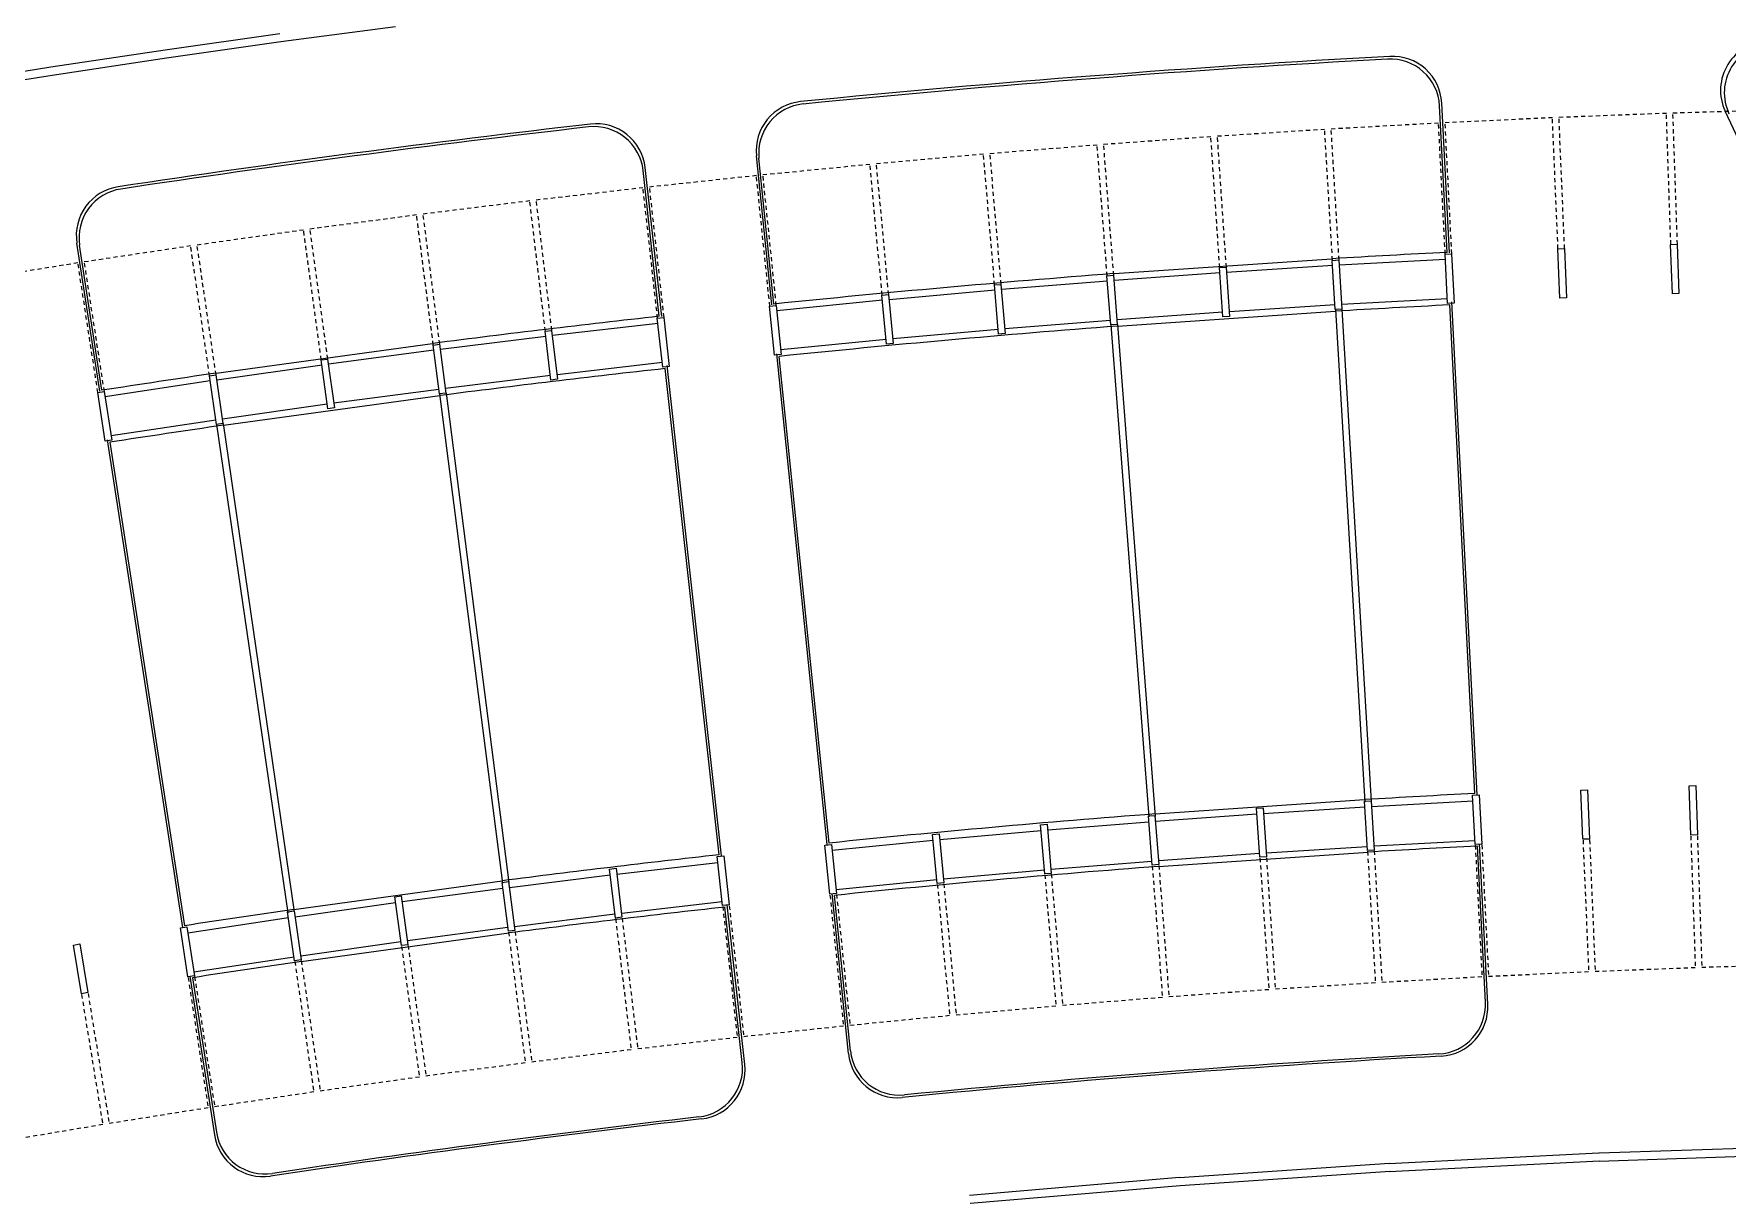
# Model space of a CAD drawing. Header units: millimetres. Extents: x 2958 to 3256, y 1036 to 1150.
# Drawn here: x 3048.8 to 3100.3, y 1085.3 to 1120.6 of the extents above; entities that cross this region are included whole.
import ezdxf

# ---------------------------------------------------------------- set-up
doc = ezdxf.new("R2010")
doc.units = ezdxf.units.MM
doc.linetypes.add('HIDDEN2', pattern=[0.1875, 0.125, -0.0625])
for name, color, linetype in [('BANC', 2, 'Continuous'), ('ESTR', 3, 'Continuous'), ('PISO', 1, 'Continuous'), ('PROJ', 1, 'HIDDEN2')]:
    doc.layers.add(name, color=color, linetype=linetype)

# ---------------------------------------------------------------- blocks, each defined once
blk = doc.blocks.new('PILAR-SLC')
for points in [[(0.197, -26.487), (0.197, -27.987), (-0.003, -27.987), (-0.003, -26.487)], [(0.197, -42.97), (0.197, -44.47), (-0.003, -44.47), (-0.003, -42.97)]]:
    blk.add_lwpolyline(points, close=True)

msp = doc.modelspace()

# ---------------------------------------------------------------- linework, layer by layer
at = {"layer": 'BANC'}
for p, q in [((3056.257, 1120.625), (3052.773, 1120.133)), ((3059.78, 1120.841), (3056.292, 1120.378)), ((3052.771, 1120.132), (3049.292, 1119.61)), ((3056.292, 1120.378), (3052.808, 1119.885)), ((3049.289, 1119.61), (3045.815, 1119.058)), ((3052.808, 1119.885), (3049.329, 1119.363)), ((3049.329, 1119.363), (3045.854, 1118.811)), ((3089.996, 1086.261), (3096.392, 1086.585)), ((3096.396, 1086.579), (3102.797, 1086.793)), ((3096.404, 1086.329), (3102.805, 1086.543)), ((3083.631, 1085.836), (3090.021, 1086.268)), ((3083.648, 1085.586), (3090.038, 1086.019)), ((3090.008, 1086.012), (3096.405, 1086.335)), ((3077.245, 1085.296), (3083.627, 1085.837)), ((3077.267, 1085.047), (3083.649, 1085.588))]:
    msp.add_line(p, q, dxfattribs=at)
at = {"layer": 'PISO'}
for p, q in [((3091.773, 1113.978), (3091.545, 1118.435)), ((3091.843, 1113.967), (3091.61, 1118.519)), ((3102.068, 1114.359), (3100.235, 1118.273)), ((3071.224, 1112.383), (3070.759, 1116.918)), ((3067.806, 1112.033), (3067.313, 1116.469)), ((3067.878, 1112.026), (3067.374, 1116.557)), ((3071.292, 1112.406), (3070.837, 1116.846)), ((3050.781, 1109.757), (3050.085, 1114.262)), ((3050.848, 1109.782), (3050.166, 1114.193)), ((3081.64, 1113.331), (3088.269, 1113.783)), ((3088.492, 1113.596), (3091.724, 1113.775)), ((3081.64, 1113.131), (3084.868, 1113.365)), ((3085.065, 1113.378), (3088.295, 1113.585)), ((3074.797, 1112.548), (3078.02, 1112.837)), ((3078.217, 1112.854), (3081.443, 1113.116)), ((3071.379, 1112.214), (3074.6, 1112.53)), ((3085.148, 1112.181), (3088.364, 1112.387)), ((3088.375, 1112.237), (3089.269, 1097.254)), ((3088.565, 1112.399), (3091.783, 1112.577)), ((3088.574, 1112.249), (3089.468, 1097.266)), ((3092.614, 1097.513), (3091.854, 1112.38)), ((3092.686, 1097.478), (3091.92, 1112.468)), ((3064.553, 1111.457), (3067.768, 1111.828)), ((3078.32, 1111.659), (3081.533, 1111.919)), ((3081.546, 1111.769), (3082.695, 1096.803)), ((3081.733, 1111.934), (3084.947, 1112.167)), ((3081.745, 1111.785), (3082.894, 1096.819)), ((3081.749, 1111.735), (3088.378, 1112.187)), ((3054.326, 1110.304), (3060.908, 1111.206)), ((3061.144, 1111.035), (3064.356, 1111.433)), ((3071.503, 1111.02), (3074.71, 1111.335)), ((3074.91, 1111.354), (3078.12, 1111.641)), ((3057.74, 1110.584), (3060.949, 1111.009)), ((3072.908, 1095.96), (3071.377, 1110.891)), ((3072.974, 1096.006), (3071.456, 1110.814)), ((3054.34, 1110.104), (3057.544, 1110.557)), ((3061.299, 1109.845), (3064.497, 1110.241)), ((3064.697, 1110.265), (3067.898, 1110.635)), ((3069.627, 1095.649), (3067.983, 1110.443)), ((3069.701, 1095.617), (3068.043, 1110.535)), ((3050.944, 1109.595), (3054.144, 1110.075)), ((3057.904, 1109.395), (3061.099, 1109.819)), ((3061.119, 1109.67), (3063.031, 1094.783)), ((3061.318, 1109.696), (3063.229, 1094.808)), ((3054.514, 1108.916), (3057.705, 1109.368)), ((3054.543, 1108.718), (3061.126, 1109.621)), ((3051.128, 1108.409), (3054.315, 1108.887)), ((3054.338, 1108.739), (3056.503, 1093.886)), ((3054.536, 1108.768), (3056.701, 1093.915)), ((3051.007, 1108.274), (3053.298, 1093.44)), ((3051.089, 1108.201), (3053.361, 1093.49)), ((3082.888, 1096.892), (3089.264, 1097.327)), ((3082.905, 1096.669), (3085.987, 1096.893)), ((3086.19, 1096.906), (3089.273, 1097.104)), ((3089.477, 1097.116), (3092.562, 1097.287)), ((3076.342, 1096.111), (3079.419, 1096.387)), ((3079.622, 1096.404), (3082.702, 1096.654)), ((3073.064, 1095.79), (3076.139, 1096.092)), ((3086.273, 1095.709), (3089.343, 1095.906)), ((3089.55, 1095.918), (3092.622, 1096.088)), ((3092.939, 1091.166), (3092.696, 1095.915)), ((3093.012, 1091.1), (3092.763, 1095.98)), ((3066.517, 1095.064), (3069.586, 1095.418)), ((3079.726, 1095.208), (3082.792, 1095.457)), ((3082.997, 1095.296), (3089.373, 1095.731)), ((3082.998, 1095.473), (3086.067, 1095.695)), ((3056.69, 1093.989), (3063.022, 1094.857)), ((3063.248, 1094.659), (3066.314, 1095.04)), ((3073.188, 1094.596), (3076.25, 1094.897)), ((3076.455, 1094.916), (3079.52, 1095.191)), ((3056.722, 1093.766), (3059.781, 1094.199)), ((3059.983, 1094.227), (3063.046, 1094.633)), ((3066.661, 1093.873), (3069.717, 1094.225)), ((3073.56, 1089.606), (3073.061, 1094.467)), ((3073.622, 1089.683), (3073.137, 1094.414)), ((3053.465, 1093.278), (3056.52, 1093.737)), ((3063.402, 1093.469), (3066.456, 1093.848)), ((3070.329, 1089.331), (3069.804, 1094.058)), ((3070.407, 1089.27), (3069.867, 1094.126)), ((3056.907, 1092.404), (3063.239, 1093.272)), ((3060.148, 1093.038), (3063.198, 1093.443)), ((3056.896, 1092.579), (3059.943, 1093.01)), ((3053.649, 1092.093), (3056.692, 1092.549)), ((3053.527, 1091.957), (3054.273, 1087.128)), ((3053.605, 1091.909), (3054.331, 1087.208))]:
    msp.add_line(p, q, dxfattribs=at)
for centre, radius, start, end in [((3101.593, 1118.909), 1.5, 91.5197, 205.0883), ((3101.707, 1118.832), 1.5, 91.504, 205.0883), ((3112.416, 710.943), 409.609, 93.13289, 95.648), ((3112.416, 710.943), 409.529, 93.14276, 95.63813), ((3090.047, 1118.359), 1.5, 2.9272, 93.1428), ((3090.112, 1118.443), 1.5, 2.9272, 93.1329), ((3072.252, 1117.071), 1.5, 95.648, 185.8537), ((3072.329, 1116.999), 1.5, 95.6381, 185.8537), ((3112.416, 710.943), 409.609, 96.54716, 98.57476), ((3112.416, 710.943), 409.529, 96.55703, 98.56489), ((3065.823, 1116.303), 1.5, 6.3415, 96.557), ((3065.883, 1116.391), 1.5, 6.3415, 96.5472), ((3051.567, 1114.491), 1.5, 98.5748, 188.7804), ((3051.649, 1114.422), 1.5, 98.5649, 188.7804), ((3112.416, 710.943), 403.563, 92.93219, 93.42845), ((3112.416, 710.943), 403.563, 94.37588, 95.84871), ((3112.416, 710.943), 401.963, 92.93221, 93.42851), ((3112.416, 710.943), 403.563, 96.34645, 97.33089), ((3112.416, 710.943), 401.963, 94.37561, 95.84869), ((3112.416, 710.943), 403.563, 98.2781, 98.77547), ((3112.416, 710.943), 401.963, 96.34647, 97.33095), ((3112.416, 710.943), 401.963, 98.27805, 98.77591), ((3112.391, 711.016), 387.003, 92.92918, 93.42591), ((3112.391, 711.016), 387.003, 94.3721, 95.84584), ((3112.391, 711.016), 385.403, 92.92918, 93.4259), ((3112.391, 711.016), 387.003, 96.34409, 97.3291), ((3112.391, 711.016), 385.403, 94.372, 95.8458), ((3112.391, 711.016), 387.003, 98.27529, 98.77363), ((3112.391, 711.016), 385.403, 96.3441, 97.32915), ((3112.391, 711.016), 385.403, 98.27522, 98.7736), ((3091.441, 1091.089), 1.5, 273.1582, 2.9272), ((3091.514, 1091.023), 1.5, 273.1477, 2.9272), ((3075.052, 1089.759), 1.5, 185.8537, 275.6332), ((3075.114, 1089.836), 1.5, 185.8537, 275.6227), ((3112.416, 710.943), 379.224, 93.15822, 95.62268), ((3068.839, 1089.166), 1.5, 276.5725, 6.3415), ((3068.916, 1089.104), 1.5, 276.562, 6.3415), ((3112.416, 710.943), 379.154, 93.14773, 95.63317), ((3112.416, 710.943), 379.154, 96.56199, 98.56041), ((3112.416, 710.943), 379.224, 96.57249, 98.54991), ((3055.755, 1087.357), 1.5, 188.7805, 278.5604), ((3055.814, 1087.437), 1.5, 188.7805, 278.5499)]:
    msp.add_arc(centre, radius, start, end, dxfattribs=at)
at = {"layer": 'PROJ'}
for p, q in [((3088.247, 1117.739), (3091.512, 1117.92)), ((3091.716, 1113.925), (3091.512, 1117.92)), ((3091.711, 1117.93), (3094.977, 1118.083)), ((3091.916, 1113.935), (3091.711, 1117.93)), ((3095.147, 1114.087), (3094.977, 1118.083)), ((3095.177, 1118.092), (3098.444, 1118.217)), ((3095.347, 1114.095), (3095.177, 1118.092)), ((3098.58, 1114.219), (3098.444, 1118.217)), ((3098.644, 1118.224), (3101.912, 1118.321)), ((3098.78, 1114.226), (3098.644, 1118.224)), ((3081.324, 1117.269), (3084.585, 1117.505)), ((3084.857, 1113.514), (3084.585, 1117.505)), ((3084.785, 1117.519), (3088.047, 1117.727)), ((3085.057, 1113.528), (3084.785, 1117.519)), ((3088.286, 1113.734), (3088.047, 1117.727)), ((3088.485, 1113.746), (3088.247, 1117.739)), ((3074.41, 1116.68), (3077.667, 1116.972)), ((3078.007, 1112.987), (3077.667, 1116.972)), ((3077.866, 1116.989), (3081.125, 1117.253)), ((3078.206, 1113.004), (3077.866, 1116.989)), ((3081.431, 1113.265), (3081.125, 1117.253)), ((3081.63, 1113.28), (3081.324, 1117.269)), ((3070.957, 1116.342), (3074.211, 1116.662)), ((3074.585, 1112.679), (3074.211, 1116.662)), ((3074.784, 1112.698), (3074.41, 1116.68)), ((3064.061, 1115.577), (3067.309, 1115.952)), ((3067.751, 1111.977), (3067.309, 1115.952)), ((3067.508, 1115.974), (3070.759, 1116.322)), ((3067.949, 1111.999), (3067.508, 1115.974)), ((3071.166, 1112.343), (3070.759, 1116.322)), ((3071.365, 1112.363), (3070.957, 1116.342)), ((3060.618, 1115.151), (3063.862, 1115.554)), ((3064.338, 1111.582), (3063.862, 1115.554)), ((3064.537, 1111.606), (3064.061, 1115.577)), ((3057.178, 1114.695), (3060.419, 1115.126)), ((3060.929, 1111.158), (3060.419, 1115.126)), ((3061.127, 1111.184), (3060.618, 1115.151)), ((3053.743, 1114.21), (3056.98, 1114.668)), ((3057.523, 1110.705), (3056.98, 1114.668)), ((3057.722, 1110.732), (3057.178, 1114.695)), ((3050.312, 1113.696), (3053.545, 1114.182)), ((3054.122, 1110.223), (3053.545, 1114.182)), ((3054.32, 1110.252), (3053.743, 1114.21)), ((3046.885, 1113.153), (3050.114, 1113.666)), ((3050.725, 1109.713), (3050.114, 1113.666)), ((3050.922, 1109.743), (3050.312, 1113.696)), ((3089.353, 1095.756), (3089.591, 1091.763)), ((3089.553, 1095.768), (3089.791, 1091.775)), ((3092.63, 1095.938), (3092.834, 1091.944)), ((3092.83, 1095.949), (3093.034, 1091.954)), ((3095.908, 1096.093), (3096.079, 1092.096)), ((3096.108, 1096.101), (3096.278, 1092.105)), ((3099.188, 1096.219), (3099.324, 1092.222)), ((3099.388, 1096.226), (3099.524, 1092.229)), ((3082.804, 1095.307), (3083.111, 1091.319)), ((3083.004, 1095.323), (3083.31, 1091.335)), ((3086.078, 1095.546), (3086.35, 1091.555)), ((3086.277, 1095.559), (3086.549, 1091.569)), ((3076.264, 1094.748), (3076.638, 1090.765)), ((3076.463, 1094.766), (3076.837, 1090.784)), ((3079.533, 1095.041), (3079.873, 1091.056)), ((3079.732, 1095.058), (3080.072, 1091.073)), ((3072.998, 1094.426), (3073.406, 1090.447)), ((3073.197, 1094.446), (3073.605, 1090.467)), ((3066.474, 1093.699), (3066.95, 1089.728)), ((3066.673, 1093.723), (3067.148, 1089.751)), ((3069.735, 1094.076), (3070.176, 1090.101)), ((3069.933, 1094.098), (3070.375, 1090.123)), ((3063.217, 1093.294), (3063.727, 1089.327)), ((3063.416, 1093.32), (3063.925, 1089.352)), ((3059.964, 1092.861), (3060.507, 1088.898)), ((3060.162, 1092.889), (3060.705, 1088.926)), ((3056.714, 1092.401), (3057.291, 1088.443)), ((3056.912, 1092.43), (3057.489, 1088.472)), ((3096.278, 1092.105), (3099.324, 1092.222)), ((3099.524, 1092.229), (3102.571, 1092.319)), ((3053.469, 1091.913), (3054.079, 1087.96)), ((3053.666, 1091.943), (3054.277, 1087.99)), ((3086.549, 1091.569), (3089.591, 1091.763)), ((3089.791, 1091.775), (3092.834, 1091.944)), ((3093.034, 1091.954), (3096.079, 1092.096)), ((3050.227, 1091.397), (3050.872, 1087.45)), ((3050.425, 1091.429), (3051.069, 1087.482)), ((3080.072, 1091.073), (3083.111, 1091.319)), ((3083.31, 1091.335), (3086.35, 1091.555)), ((3073.605, 1090.467), (3076.638, 1090.765)), ((3076.837, 1090.784), (3079.873, 1091.056)), ((3067.148, 1089.751), (3070.176, 1090.101)), ((3070.375, 1090.123), (3073.406, 1090.447)), ((3063.925, 1089.352), (3066.95, 1089.728)), ((3060.705, 1088.926), (3063.727, 1089.327)), ((3057.489, 1088.472), (3060.507, 1088.898)), ((3054.277, 1087.99), (3057.291, 1088.443)), ((3051.069, 1087.482), (3054.079, 1087.96)), ((3047.866, 1086.946), (3050.872, 1087.45))]:
    msp.add_line(p, q, dxfattribs=at)

# ---------------------------------------------------------------- block references
at = {"layer": 'ESTR'}
for p, rotation in [((3097.676, 1140.691), 1.951219512195122), ((3086.705, 1140.174), 3.414634146341463), ((3090.36, 1140.377), 2.92682926829268), ((3094.017, 1140.55), 2.439024390243902), ((3079.4, 1139.674), 4.390243902439023), ((3083.052, 1139.94), 3.902439024390242), ((3072.105, 1139.05), 5.365853658536585), ((3075.752, 1139.377), 4.878048780487804), ((3068.462, 1138.691), 5.853658536585365), ((3064.822, 1138.301), 6.341463414634144), ((3061.185, 1137.881), 6.829268292682927), ((3053.923, 1136.946), 7.804878048780486), ((3057.552, 1137.429), 7.317073170731705), ((3050.299, 1136.433), 8.292682926829267), ((3046.678, 1135.889), 8.780487804878048), ((3043.063, 1135.314), 9.268292682926829)]:
    msp.add_blockref('PILAR-SLC', p, dxfattribs=dict(at, rotation=rotation))

doc.saveas('drawing.dxf')
